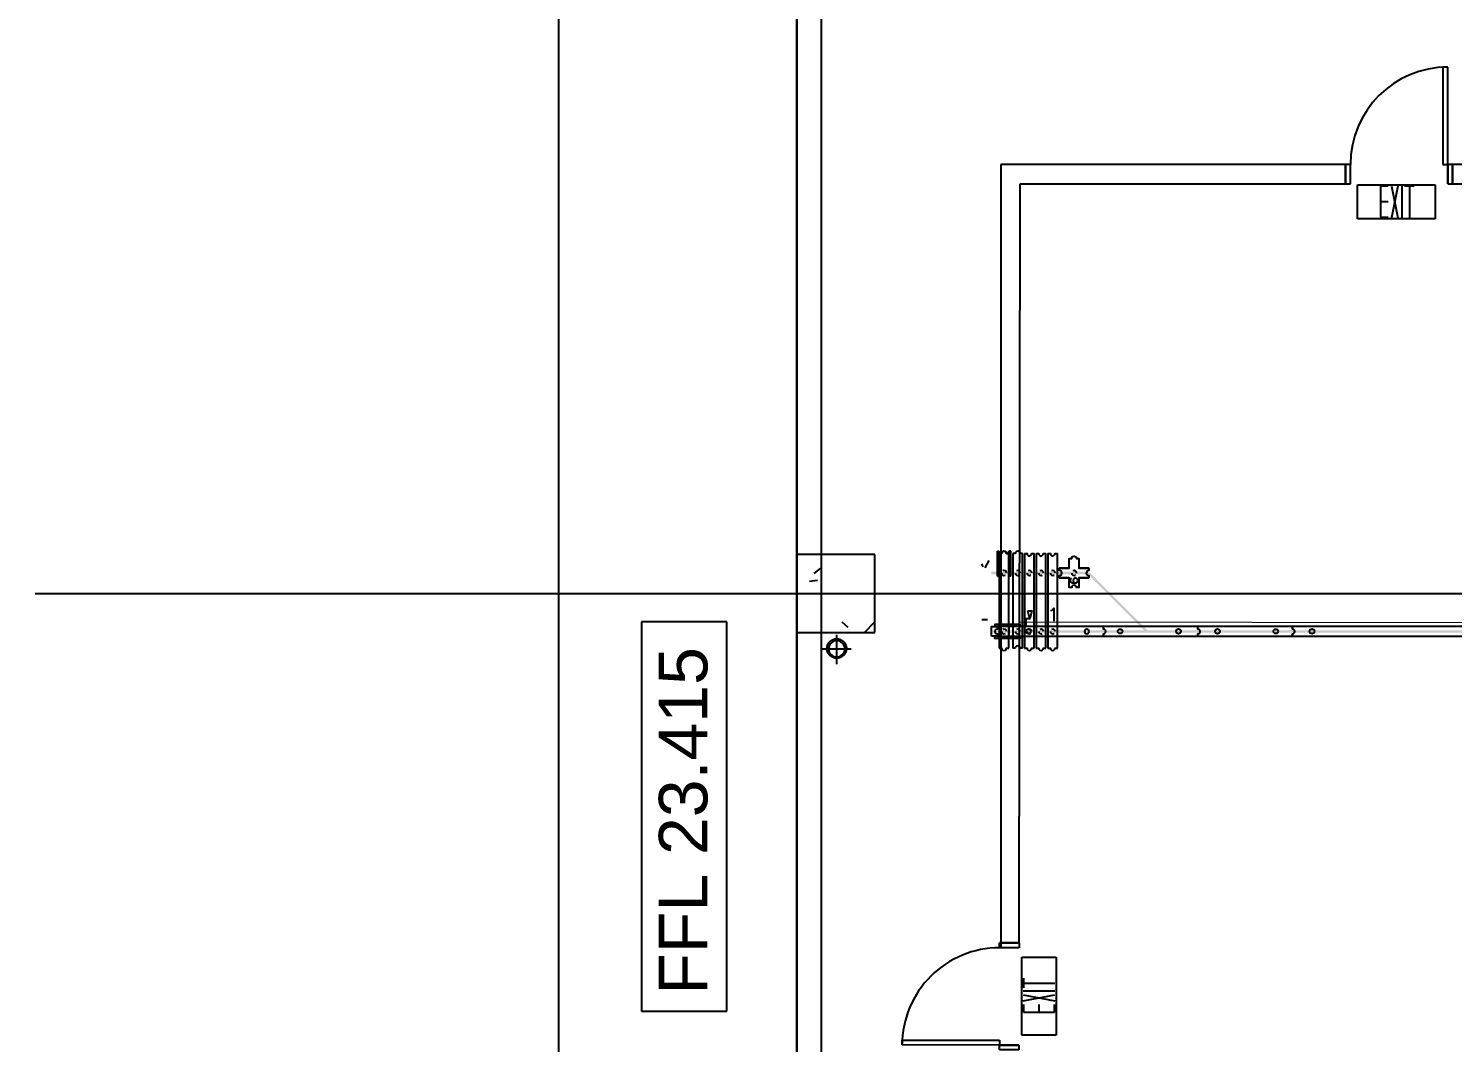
# Model space of a CAD drawing. Header units: millimetres. Extents: x -20146070 to 165023, y -3349561 to 35447.
# Drawn here: x -4864 to 9778, y -58238 to -47818 of the extents above; entities that cross this region are included whole.
import ezdxf
from ezdxf import colors
from ezdxf.entities.mleader import LeaderData, LeaderLine
from ezdxf.math import Vec2, Vec3

# ---------------------------------------------------------------- set-up
doc = ezdxf.new("R2010")
doc.units = ezdxf.units.MM
doc.header["$LTSCALE"] = 50
doc.linetypes.add('BLK_2 - 1ST_2ND_STOREY_PLAN$0$IDA - Hidden 065', pattern=[537.5, 375, -162.5])
doc.linetypes.add('CONTINOUS', pattern=[0])
doc.layers.get('Defpoints').update_dxf_attribs({"color": 8, "lineweight": 9})
for name, color, linetype in [('BLK_2 - 1ST_2ND_STOREY_PLAN$0$0-1', 8, 'Continuous'), ('BLK_2 - 1ST_2ND_STOREY_PLAN$0$1599_DB_A_BLK2_HQ_R21- LINKVIEW_BLK2_1ST STOREY Toilet JOH$0$A-_WALL----_H-2', 8, 'Continuous'), ('BLK_2 - 1ST_2ND_STOREY_PLAN$0$1599_DB_A_BLK2_HQ_R21- LINKVIEW_BLK2_1ST STOREY Toilet JOH$0$S-_COLN----_E', 8, 'Continuous'), ('BLK_2 - 1ST_2ND_STOREY_PLAN$0$A-_ANOT----_D-1', 8, 'Continuous'), ('BLK_2 - 1ST_2ND_STOREY_PLAN$0$A-_DETA----_E-2', 8, 'BLK_2 - 1ST_2ND_STOREY_PLAN$0$IDA - Hidden 065'), ('BLK_2 - 1ST_2ND_STOREY_PLAN$0$A-_DETA----_ED-2', 8, 'Continuous'), ('BLK_2 - 1ST_2ND_STOREY_PLAN$0$A-_DOOR----_E', 8, 'Continuous'), ('BLK_2 - 1ST_2ND_STOREY_PLAN$0$A-_DOOR----_E-1', 8, 'Continuous'), ('BLK_2 - 1ST_2ND_STOREY_PLAN$0$A-_FLOR----_E', 8, 'Continuous'), ('BLK_2 - 1ST_2ND_STOREY_PLAN$0$A-_FURT----_E-1', 8, 'Continuous'), ('BLK_2 - 1ST_2ND_STOREY_PLAN$0$A-_WALLPRTN_E', 8, 'Continuous'), ('BLK_2 - 1ST_2ND_STOREY_PLAN$0$A-_WALLPRTN_E-1', 8, 'Continuous'), ('BLK_2 - 1ST_2ND_STOREY_PLAN$0$E-_LIGT----_E', 8, 'Continuous'), ('BLK_2 - 1ST_2ND_STOREY_PLAN$0$M-_WATR----_E', 8, 'Continuous'), ('BLK_2 - 1ST_2ND_STOREY_PLAN$0$M-_WATR----_E-1', 8, 'Continuous'), ('BLK_2 - 1ST_2ND_STOREY_PLAN$0$PDF3_Geometry', 8, 'Continuous'), ('BLK_2 - 1ST_2ND_STOREY_PLAN$0$PDF3_Solid Fills', 8, 'Continuous'), ('BLK_2 - 1ST_2ND_STOREY_PLAN$0$S-_COLN----_E-1', 8, 'Continuous'), ('BLK_2 - 1ST_2ND_STOREY_PLAN$0$S-_COLN----_E-2', 8, 'Continuous'), ('M_FIREALAM-_E-', 10, 'Continuous'), ('NW_GRID LINE', 8, 'Continuous')]:
    doc.layers.add(name, color=color, linetype=linetype)
doc.styles.add('BLK_2 - 1ST_2ND_STOREY_PLAN$0$Arial_4', font='arial.ttf', dxfattribs={"height": 500})
doc.styles.add('RomanS', font='romans__.ttf', dxfattribs={"width": 0.75, "height": 40})

# ---------------------------------------------------------------- blocks, each defined once
blk = doc.blocks.new('BLK_2 - 1ST_2ND_STOREY_PLAN$0$1599_DB_A_BLK2_HQ_R21_rvt-1-BLK 2 1ST STOREY PLAN')
at = {"layer": 'BLK_2 - 1ST_2ND_STOREY_PLAN$0$S-_COLN----_E-2'}
h = blk.add_hatch(dxfattribs=at)
h.set_pattern_fill('FP_2', color=256, style=0, pattern_type=2)
h.set_pattern_definition([(50, (0, 0), (1821.84, -159.391), [190.5, -2095.5]), (355, (0, 0), (-352.428, 1910.567), [152.4, -1676.4]), (100.451, (151.8, -13.3), (1469.426, 1751.166), [161.9, -1780.901]), (46.184, (0, 508), (2710.79, -420.428), [285.75, -3143.25]), (96.636, (226, 473), (2374.026, 2474.276), [242.85, -2671.35]), (351.184, (0, 508), (2374.05, 2474.253), [228.6, -2514.6]), (21, (254, 381), (1516.144, -1022.652), [190.5, -2095.5]), (326, (254, 381), (618.02, 1841.88), [152.4, -1676.4]), (71.451, (380.3, 295.8), (2134.171, 819.212), [161.9, -1780.901]), (37.5, (0, 0), (30.886, 845.5504), [83.82, -1572.26, 83.82, -1617.98, -1682.75]), (37.5, (0, 0), (30.886, 845.5504), [-3357.88, 83.82, -1598.93]), (7.5, (0, 0), (668.1966, 1001.8057), [83.82, -886.46, 83.82, -1534.16, -641.35]), (7.5, (0, 0), (668.1966, 1001.8057), [-2588.26, 83.82, -557.53]), (327.5, (-566.4, 0), (1355.9093, -57.2896), [83.82, -551.18, 83.82, -1897.38, -2628.9]), (327.5, (-566.4, 0), (1355.9093, -57.2896), [-2616.2, 83.82, -2545.08]), (317.5, (-820.4, 0), (1481.293, 254.266), [83.82, -741.68, 83.82, -1231.9, -1866.9]), (317.5, (-820.4, 0), (1481.293, 254.266), [-2141.22, 83.82, -1783.08])])
h.paths.add_polyline_path([(-138336, -96752), (-138336, -95952), (-139136, -95952), (-139136, -96752)])
at = {"layer": 'BLK_2 - 1ST_2ND_STOREY_PLAN$0$A-_FLOR----_E'}
for p, q in [((-139136, -87202), (-139136, -103952)), ((-141586, -89227), (-141586, -119702)), ((-139136, -103952), (-139136, -89227))]:
    blk.add_line(p, q, dxfattribs=at)
at = {"layer": 'BLK_2 - 1ST_2ND_STOREY_PLAN$0$S-_COLN----_E-1'}
for p, q in [((-138336, -95952), (-139136, -95952)), ((-139136, -95952), (-139136, -96752)), ((-138336, -96752), (-138336, -95952)), ((-139136, -96752), (-138336, -96752))]:
    blk.add_line(p, q, dxfattribs=at)
blk = doc.blocks.new('BLK_2 - 1ST_2ND_STOREY_PLAN$0$Spot Elevations - 16L x 3_5H - FFL - Magentar-4680237-BLK 2 1ST STOREY PLAN')
at = {"layer": 'BLK_2 - 1ST_2ND_STOREY_PLAN$0$A-_ANOT----_D-1'}
for p, q in [((16, 3.5), (0, 3.5)), ((0, 3.5), (0, 0)), ((16, 0), (16, 3.5)), ((0, 0), (16, 0))]:
    blk.add_line(p, q, dxfattribs=at)
blk = doc.blocks.new('BLK_2 - 1ST_2ND_STOREY_PLAN$0$IDA - Exit Sign - IDA - Exit Sign - One Side-2587573-BLK 2 1ST STOREY PLAN')
at = {"layer": 'BLK_2 - 1ST_2ND_STOREY_PLAN$0$A-_DETA----_ED-2'}
for p, q in [((-164, -115), (-164, -433)), ((-84, -115), (-164, -115)), ((-49, -113), (14, -438)), ((14, -113), (-49, -438)), ((55, -113), (55, -438)), ((185, -115), (85, -115)), ((135, -115), (135, -438)), ((-84, -275), (-164, -275)), ((-164, -433), (-84, -433))]:
    blk.add_line(p, q, dxfattribs=at)
at = {"layer": 'BLK_2 - 1ST_2ND_STOREY_PLAN$0$E-_LIGT----_E'}
for p, q in [((-400, -450), (-400, -100)), ((-400, -100), (400, -100)), ((400, -100), (400, -450)), ((400, -450), (-400, -450))]:
    blk.add_line(p, q, dxfattribs=at)
blk = doc.blocks.new('BLK_2 - 1ST_2ND_STOREY_PLAN$0$IDA - F - Single - Swing - 1100L X 2200H - B2-TD01-4055580-BLK 2 -1ST STOREY WALL SETTING OUT')
at = {"layer": 'BLK_2 - 1ST_2ND_STOREY_PLAN$0$A-_DOOR----_E'}
for p, q in [((500, 1100), (450, 1100)), ((450, 1100), (450, 100)), ((500, 100), (500, 1100)), ((-500, 100), (-550, 100)), ((-550, 100), (-550, 100)), ((-550, -100), (-550, 100)), ((-500, 100), (-500, 100)), ((-500, -100), (-500, 100)), ((450, 100), (500, 100)), ((550, 100), (500, 100)), ((500, 100), (500, 100)), ((500, -100), (500, 100)), ((550, 100), (550, 100)), ((550, -100), (550, 100)), ((-550, -100), (-550, -100)), ((-550, -100), (-500, -100)), ((-500, -100), (-500, -100)), ((500, -100), (500, -100)), ((500, -100), (550, -100)), ((550, -100), (550, -100))]:
    blk.add_line(p, q, dxfattribs=at)
blk.add_arc((500, 100), 1000, 90, 180, dxfattribs=at)
at = {"layer": 'BLK_2 - 1ST_2ND_STOREY_PLAN$0$A-_DOOR----_E-1'}
for p, q in [((-500, 100), (-550, 100)), ((-550, 100), (-550, -100)), ((-500, -100), (-500, 100)), ((550, 100), (500, 100)), ((500, 100), (500, -100)), ((550, -100), (550, 100)), ((-550, -100), (-500, -100)), ((500, -100), (550, -100))]:
    blk.add_line(p, q, dxfattribs=at)
blk = doc.blocks.new('BLK_2 - 1ST_2ND_STOREY_PLAN$0$IDA - F - Single - Swing - 1100L X 2200H - B2-TD01-4055582-BLK 2 -1ST STOREY WALL SETTING OUT')
at = {"layer": 'BLK_2 - 1ST_2ND_STOREY_PLAN$0$A-_DOOR----_E'}
for p, q in [((-550, 100), (-550, -100)), ((-550, 100), (-500, 100)), ((-550, 100), (-550, 100)), ((-500, 100), (-500, -100)), ((-500, 100), (-500, 100)), ((500, 100), (500, -100)), ((500, 100), (550, 100)), ((500, 100), (500, 100)), ((550, 100), (550, -100)), ((550, 100), (550, 100)), ((-550, -100), (-550, -100)), ((-500, -100), (-550, -100)), ((-500, -100), (-500, -100)), ((450, -100), (500, -100)), ((450, -1100), (450, -100)), ((500, -100), (500, -1100)), ((500, -100), (500, -100)), ((550, -100), (500, -100)), ((550, -100), (550, -100)), ((500, -1100), (450, -1100))]:
    blk.add_line(p, q, dxfattribs=at)
blk.add_arc((500, -100), 1000, 180, 270, dxfattribs=at)
at = {"layer": 'BLK_2 - 1ST_2ND_STOREY_PLAN$0$A-_DOOR----_E-1'}
for p, q in [((-550, 100), (-500, 100)), ((-550, -100), (-550, 100)), ((-500, 100), (-500, -100)), ((500, 100), (550, 100)), ((500, -100), (500, 100)), ((550, 100), (550, -100)), ((-500, -100), (-550, -100)), ((550, -100), (500, -100))]:
    blk.add_line(p, q, dxfattribs=at)
blk = doc.blocks.new('BLK_2 - 1ST_2ND_STOREY_PLAN$0$1599_DB_A_BLK2_HQ_R21- LINKVIEW_BLK2_1ST STOREY Toilet JOH')
at = {"layer": 'BLK_2 - 1ST_2ND_STOREY_PLAN$0$1599_DB_A_BLK2_HQ_R21- LINKVIEW_BLK2_1ST STOREY Toilet JOH$0$A-_WALL----_H-2'}
h = blk.add_hatch(dxfattribs=at)
h.set_pattern_fill('FP_2', color=256, style=0, pattern_type=2)
h.set_pattern_definition([(0, (440, -7e-12), (1016, 254), [83.82, -678.18, 83.82, -678.18, -4064]), (0, (440, -7e-12), (1016, 254), [-1524, 83.82, -1440.18, 83.82, -678.18, -1778]), (0, (440, -7e-12), (1016, 254), [-3810, 83.82, -424.18, 83.82, -1186.18]), (120, (821, 127), (-727.9705, 752.8818), [83.82, -678.18, 83.82, -678.18, -4064]), (120, (821, 127), (-727.9705, 752.8818), [-1524, 83.82, -1440.18, 83.82, -678.18, -1778]), (120, (821, 127), (-727.9705, 752.8818), [-3810, 83.82, -424.18, 83.82, -1186.18]), (240, (948, 635), (-288.0295, -1006.8818), [83.82, -678.18, 83.82, -678.18, -4064]), (240, (948, 635), (-288.0295, -1006.8818), [-1524, 83.82, -1440.18, 83.82, -678.18, -1778]), (240, (948, 635), (-288.0295, -1006.8818), [-3810, 83.82, -424.18, 83.82, -1186.18])])
h.paths.add_polyline_path([(-1964, -47975), (-1964, -47875), (-2189, -47875), (-2189, -47975)], flags=0)
at = {"layer": 'BLK_2 - 1ST_2ND_STOREY_PLAN$0$1599_DB_A_BLK2_HQ_R21- LINKVIEW_BLK2_1ST STOREY Toilet JOH$0$S-_COLN----_E'}
h = blk.add_hatch(dxfattribs=at)
h.set_pattern_fill('FP_1', color=256, style=0, pattern_type=2)
h.set_pattern_definition([(50, (0, 0), (1821.84, -159.39), [190.5, -2095.5]), (355, (0, 0), (-352.43, 1910.57), [152.4, -1676.4]), (100.451, (151.8, -13.3), (1469.426, 1751.166), [161.9, -1780.9]), (46.184, (0, 508), (2710.79, -420.43), [285.75, -3143.25]), (96.636, (226, 473), (2374.03, 2474.28), [242.85, -2671.35]), (351.184, (0, 508), (2374.05, 2474.25), [228.6, -2514.6]), (21, (254, 381), (1516.143, -1022.65), [190.5, -2095.5]), (326, (254, 381), (618.02, 1841.88), [152.4, -1676.4]), (71.451, (380.3, 295.8), (2134.17, 819.21), [161.9, -1780.9]), (37.5, (0, 0), (30.886, 845.55), [83.82, -1572.26, 83.82, -1617.98, -1682.75]), (37.5, (0, 0), (30.886, 845.55), [-3357.88, 83.82, -1598.93]), (7.5, (0, 0), (668.197, 1001.806), [83.82, -886.46, 83.82, -1534.16, -641.35]), (7.5, (0, 0), (668.197, 1001.806), [-2588.26, 83.82, -557.53]), (327.5, (-566.4, 0), (1355.909, -57.29), [83.82, -551.18, 83.82, -1897.38, -2628.9]), (327.5, (-566.4, 0), (1355.909, -57.29), [-2616.2, 83.82, -2545.08]), (317.5, (-820.4, 0), (1481.293, 254.266), [83.82, -741.68, 83.82, -1231.9, -1866.9]), (317.5, (-820.4, 0), (1481.293, 254.266), [-2141.22, 83.82, -1783.08])])
h.paths.add_polyline_path([(-7029, -54025), (-7029, -53225), (-7829, -53225), (-7829, -54025)], flags=0)
for p, q in [((-10279, -46500), (-10279, -76975)), ((-7829, -46675), (-7829, -53225)), ((-7829, -53225), (-7829, -54025)), ((-7029, -53225), (-7829, -53225)), ((-7029, -54025), (-7029, -53225)), ((-7829, -54025), (-7829, -75475)), ((-7829, -54025), (-7029, -54025))]:
    blk.add_line(p, q, dxfattribs=at)
at = {"layer": 'BLK_2 - 1ST_2ND_STOREY_PLAN$0$A-_WALLPRTN_E'}
for p, q in [((-2188, -49415), (-2188, -49215)), ((722, -49215), (-1088, -49215)), ((-1088, -49215), (-1088, -49415)), ((-5545, -57215), (-5534, -49415)), ((-5534, -49415), (-2188, -49415)), ((-1088, -49415), (722, -49415)), ((-5745, -57215), (-5545, -57215))]:
    blk.add_line(p, q, dxfattribs=at)
at = {"layer": 'BLK_2 - 1ST_2ND_STOREY_PLAN$0$A-_WALLPRTN_E-1'}
for p, q in [((-5734, -49215), (-5734, -57265)), ((-2188, -49215), (-5734, -49215))]:
    blk.add_line(p, q, dxfattribs=at)
at = {"layer": 'Defpoints'}
blk.add_line((-5541, -53915), (-538, -53922), dxfattribs=at)
at = {"layer": 'BLK_2 - 1ST_2ND_STOREY_PLAN$0$A-_DOOR----_E'}
blk.add_blockref('BLK_2 - 1ST_2ND_STOREY_PLAN$0$IDA - F - Single - Swing - 1100L X 2200H - B2-TD01-4055580-BLK 2 -1ST STOREY WALL SETTING OUT', (-1638, -49315), dxfattribs=at)
at = {"layer": 'BLK_2 - 1ST_2ND_STOREY_PLAN$0$A-_DOOR----_E', "rotation": 269.9197596336181}
blk.add_blockref('BLK_2 - 1ST_2ND_STOREY_PLAN$0$IDA - F - Single - Swing - 1100L X 2200H - B2-TD01-4055582-BLK 2 -1ST STOREY WALL SETTING OUT', (-5646, -57765), dxfattribs=at)
at = {"layer": 'BLK_2 - 1ST_2ND_STOREY_PLAN$0$A-_FURT----_E-1'}
blk.add_blockref('BLK_2 - 1ST_2ND_STOREY_PLAN$0$IDA - Exit Sign - IDA - Exit Sign - One Side-2587573-BLK 2 1ST STOREY PLAN', (-1666, -49325), dxfattribs=at)
at = {"layer": 'BLK_2 - 1ST_2ND_STOREY_PLAN$0$A-_FURT----_E-1', "rotation": 90}
blk.add_blockref('BLK_2 - 1ST_2ND_STOREY_PLAN$0$IDA - Exit Sign - IDA - Exit Sign - One Side-2587573-BLK 2 1ST STOREY PLAN', (-5615, -57762), dxfattribs=at)
blk = doc.blocks.new('BLK_2 - 1ST_2ND_STOREY_PLAN')
at = {"layer": 'BLK_2 - 1ST_2ND_STOREY_PLAN$0$PDF3_Solid Fills'}
for points in [[(-137137, -96128), (-137137, -96155), (-136136, -96155), (-136136, -96128)], [(-136829, -96741), (-136802, -96741), (-136802, -96143), (-136829, -96143)], [(-136127, -96134), (-136145, -96152), (-135546, -96750), (-135528, -96733)], [(-126437, -96730), (-137137, -96730), (-137137, -96753), (-126437, -96753)]]:
    blk.add_hatch(color=256, dxfattribs=at).paths.add_polyline_path(points)
at = {"layer": 'BLK_2 - 1ST_2ND_STOREY_PLAN$0$A-_DETA----_E-2'}
blk.add_circle((-138727, -96917), 100, dxfattribs=at)
at = {"layer": 'BLK_2 - 1ST_2ND_STOREY_PLAN$0$M-_WATR----_E'}
for p, q in [((-138877, -96921), (-138577, -96921)), ((-138728, -96778), (-138728, -97078))]:
    blk.add_line(p, q, dxfattribs=at)
at = {"layer": 'BLK_2 - 1ST_2ND_STOREY_PLAN$0$M-_WATR----_E-1'}
for start, end in [(0, 180), (180, 0)]:
    blk.add_arc((-138727, -96921), 84.1, start, end, dxfattribs=at)
at = {"layer": 'BLK_2 - 1ST_2ND_STOREY_PLAN$0$PDF3_Geometry'}
for points in [[(-137164, -96012), (-137205, -96087)], [(-137075, -95918), (-137057, -95918)], [(-136936, -95918), (-136957, -95918)], [(-136817, -95941), (-136841, -95941), (-136844, -95930), (-136853, -95921), (-136865, -95918), (-136879, -95921), (-136888, -95930), (-136891, -95941), (-136915, -95941)], [(-136796, -95941), (-136770, -95941), (-136767, -95953), (-136758, -95962), (-136746, -95968), (-136734, -95962), (-136725, -95953), (-136722, -95941), (-136696, -95941)], [(-136675, -95941), (-136651, -95941), (-136648, -95953), (-136639, -95962), (-136625, -95968), (-136613, -95962), (-136604, -95953), (-136601, -95941), (-136577, -95941)], [(-136556, -95941), (-136530, -95941), (-136527, -95953), (-136518, -95962), (-136506, -95968), (-136494, -95962), (-136485, -95953), (-136482, -95941), (-136456, -95941)], [(-136337, -96093), (-136337, -95992), (-136311, -95992), (-136308, -95980), (-136299, -95971), (-136287, -95968), (-136275, -95971), (-136263, -95980), (-136260, -95992), (-136236, -95992), (-136236, -96093), (-136136, -96093), (-136236, -96093), (-136136, -96093), (-136136, -96116), (-136148, -96119), (-136156, -96128), (-136162, -96143), (-136156, -96155), (-136148, -96164), (-136136, -96167), (-136136, -96190), (-136236, -96190), (-136136, -96190), (-136236, -96190), (-136236, -96291), (-136260, -96291), (-136263, -96279), (-136275, -96270), (-136287, -96267), (-136299, -96270), (-136308, -96279), (-136311, -96291), (-136337, -96291), (-136337, -96190)], [(-137220, -96078), (-137235, -96048)], [(-137075, -96175), (-137057, -96175)], [(-137031, -96143), (-137028, -96155), (-137019, -96164), (-137007, -96167), (-136992, -96164)], [(-136980, -96143), (-136983, -96128), (-136992, -96119), (-137007, -96116), (-137019, -96119)], [(-136936, -96175), (-136957, -96175)], [(-136891, -96143), (-136888, -96155), (-136879, -96164), (-136865, -96167), (-136853, -96164)], [(-136841, -96143), (-136844, -96128), (-136853, -96119), (-136865, -96116), (-136879, -96119)], [(-136770, -96143), (-136767, -96155), (-136758, -96164), (-136746, -96167), (-136734, -96164), (-136731, -96164)], [(-136722, -96143), (-136725, -96128), (-136734, -96119), (-136746, -96116), (-136758, -96119)], [(-136651, -96143), (-136648, -96155), (-136639, -96164), (-136625, -96167), (-136613, -96164)], [(-136601, -96143), (-136604, -96128), (-136613, -96119), (-136625, -96116), (-136639, -96119)], [(-136530, -96143), (-136527, -96155), (-136518, -96164), (-136506, -96167), (-136494, -96164), (-136491, -96164)], [(-136482, -96143), (-136485, -96128), (-136494, -96119), (-136506, -96116), (-136518, -96119)], [(-136435, -96190), (-136337, -96190), (-136435, -96190), (-136435, -96167), (-136423, -96164), (-136414, -96155), (-136411, -96143), (-136414, -96128), (-136423, -96119), (-136435, -96116), (-136435, -96093), (-136337, -96093), (-136435, -96093)], [(-136311, -96143), (-136308, -96155), (-136299, -96164), (-136287, -96167), (-136275, -96164), (-136272, -96164)], [(-136260, -96143), (-136263, -96128), (-136275, -96119), (-136287, -96116), (-136299, -96119)], [(-136313, -96199), (-136322, -96202), (-136325, -96214), (-136325, -96220), (-136322, -96232), (-136311, -96241), (-136293, -96244), (-136275, -96244), (-136260, -96241), (-136251, -96232), (-136248, -96220), (-136248, -96217), (-136251, -96205), (-136260, -96199), (-136269, -96196), (-136275, -96196), (-136284, -96199), (-136293, -96205), (-136296, -96217), (-136296, -96220), (-136293, -96232), (-136284, -96241), (-136275, -96244)], [(-137235, -96620), (-137176, -96620)], [(-136740, -96611), (-136782, -96611), (-136782, -96691)], [(-136524, -96528), (-136512, -96522), (-136494, -96504), (-136494, -96635)], [(-136841, -96691), (-136841, -96670), (-137102, -96670), (-137102, -96691)], [(-137031, -96741), (-137028, -96753), (-137019, -96762), (-137007, -96765), (-136992, -96762)], [(-136980, -96741), (-136983, -96730), (-136992, -96721), (-137007, -96718), (-137019, -96721)], [(-136957, -96691), (-136957, -96792)], [(-136891, -96741), (-136888, -96753), (-136879, -96762), (-136865, -96765), (-136853, -96762)], [(-136841, -96741), (-136844, -96730), (-136853, -96721), (-136865, -96718), (-136879, -96721)], [(-136770, -96741), (-136767, -96753), (-136758, -96762), (-136746, -96765), (-136734, -96762), (-136731, -96762)], [(-136722, -96741), (-136725, -96730), (-136734, -96721), (-136746, -96718), (-136758, -96721)], [(-136651, -96741), (-136648, -96753), (-136639, -96762), (-136625, -96765), (-136613, -96762)], [(-136601, -96741), (-136604, -96730), (-136613, -96721), (-136625, -96718), (-136639, -96721)], [(-136530, -96741), (-136527, -96753), (-136518, -96762), (-136506, -96765), (-136494, -96762), (-136491, -96762)], [(-136482, -96741), (-136485, -96730), (-136494, -96721), (-136506, -96718), (-136518, -96721)], [(-135985, -96792), (-135985, -96765), (-135973, -96762), (-135964, -96753), (-135961, -96741), (-135964, -96730), (-135973, -96721), (-135985, -96718), (-135985, -96691)], [(-135013, -96792), (-135013, -96765), (-135001, -96762), (-134992, -96753), (-134989, -96741), (-134992, -96730), (-135001, -96721), (-135013, -96718), (-135013, -96691)], [(-134041, -96792), (-134041, -96765), (-134029, -96762), (-134020, -96753), (-134017, -96741), (-134020, -96730), (-134029, -96721), (-134041, -96718), (-134041, -96691)], [(-136841, -96792), (-136841, -96813), (-137102, -96813), (-137102, -96792)], [(-137057, -96913), (-137031, -96913), (-137028, -96925), (-137019, -96934), (-137007, -96937), (-136992, -96934), (-136983, -96925), (-136980, -96913), (-136957, -96913)], [(-136817, -96913), (-136841, -96913), (-136844, -96901), (-136853, -96893), (-136865, -96890), (-136879, -96893), (-136888, -96901), (-136891, -96913), (-136915, -96913)], [(-136796, -96913), (-136770, -96913), (-136767, -96925), (-136758, -96934), (-136746, -96937), (-136734, -96934), (-136725, -96925), (-136722, -96913), (-136696, -96913)], [(-136675, -96913), (-136651, -96913), (-136648, -96925), (-136639, -96934), (-136625, -96937), (-136613, -96934), (-136604, -96925), (-136601, -96913), (-136577, -96913)], [(-136556, -96913), (-136530, -96913), (-136527, -96925), (-136518, -96934), (-136506, -96937), (-136494, -96934), (-136485, -96925), (-136482, -96913), (-136456, -96913)]]:
    blk.add_lwpolyline(points, dxfattribs=at)
at = {"layer": 'BLK_2 - 1ST_2ND_STOREY_PLAN$0$PDF3_Geometry', "ltscale": 74.0835}
for points in [[(-137075, -96175), (-137075, -95918)], [(-136936, -96175), (-136936, -95918)]]:
    blk.add_lwpolyline(points, dxfattribs=at)
at = {"layer": 'BLK_2 - 1ST_2ND_STOREY_PLAN$0$PDF3_Geometry'}
for points in [[(-136980, -95941), (-136957, -95941), (-136980, -95941), (-136983, -95930), (-136992, -95921), (-137007, -95918), (-137019, -95921), (-137028, -95930), (-137031, -95941), (-137057, -95941), (-137031, -95941), (-137028, -95930), (-137019, -95921), (-137007, -95918), (-136992, -95921), (-136983, -95930)], [(-136761, -96531), (-136722, -96531), (-136740, -96611)], [(-137137, -96792), (-137137, -96691), (-137075, -96691), (-137075, -96718), (-137090, -96721), (-137099, -96730), (-137102, -96741), (-137099, -96753), (-137090, -96762), (-137075, -96765), (-137075, -96792)], [(-137075, -96718), (-137090, -96721), (-137099, -96730), (-137102, -96741), (-137099, -96753), (-137090, -96762), (-137075, -96765), (-137075, -96792), (-132097, -96792), (-132097, -96765), (-132085, -96762), (-132076, -96753), (-132073, -96741), (-132076, -96730), (-132085, -96721), (-132097, -96718), (-132097, -96691), (-137075, -96691)], [(-136130, -96741), (-136136, -96730), (-136145, -96721), (-136156, -96718), (-136168, -96721), (-136177, -96730), (-136180, -96741), (-136177, -96753), (-136168, -96762), (-136156, -96765), (-136145, -96762), (-136136, -96753)]]:
    blk.add_lwpolyline(points, close=True, dxfattribs=at)
at = {"layer": 'BLK_2 - 1ST_2ND_STOREY_PLAN$0$PDF3_Geometry', "ltscale": 85.93686}
for points in [[(-137057, -95918), (-137057, -96913)], [(-136957, -96913), (-136957, -95918)]]:
    blk.add_lwpolyline(points, dxfattribs=at)
at = {"layer": 'BLK_2 - 1ST_2ND_STOREY_PLAN$0$PDF3_Geometry', "ltscale": 77.04684}
for points in [[(-136915, -95941), (-136915, -96913)], [(-136817, -96913), (-136817, -95941)], [(-136796, -95941), (-136796, -96913)], [(-136696, -96913), (-136696, -95941)], [(-136675, -95941), (-136675, -96913)], [(-136577, -96913), (-136577, -95941)], [(-136556, -95941), (-136556, -96913)], [(-136456, -96913), (-136456, -95941)]]:
    blk.add_lwpolyline(points, dxfattribs=at)
at = {"layer": 'BLK_2 - 1ST_2ND_STOREY_PLAN$0$PDF3_Geometry'}
for centre, radius in [((-136756, -96741), 24.8), ((-135813, -96741), 23.8), ((-135212, -96741), 24.8), ((-134812, -96741), 24.8), ((-134213, -96741), 23.8), ((-133840, -96741), 24.8)]:
    blk.add_circle(centre, radius, dxfattribs=at)
blk.add_blockref('BLK_2 - 1ST_2ND_STOREY_PLAN$0$1599_DB_A_BLK2_HQ_R21- LINKVIEW_BLK2_1ST STOREY Toilet JOH', (-131307, -42728))
at = {"layer": 'BLK_2 - 1ST_2ND_STOREY_PLAN$0$0-1'}
blk.add_blockref('BLK_2 - 1ST_2ND_STOREY_PLAN$0$1599_DB_A_BLK2_HQ_R21_rvt-1-BLK 2 1ST STOREY PLAN', (0, 0), dxfattribs=at)
at = {"layer": 'BLK_2 - 1ST_2ND_STOREY_PLAN$0$A-_ANOT----_D-1', "xscale": 249.9999999999999, "yscale": 249.9999999999999, "zscale": 249.9999999999999, "rotation": 89.99999999999991}
blk.add_blockref('BLK_2 - 1ST_2ND_STOREY_PLAN$0$Spot Elevations - 16L x 3_5H - FFL - Magentar-4680237-BLK 2 1ST STOREY PLAN', (-139858, -100645), dxfattribs=at)
at = {"layer": 'BLK_2 - 1ST_2ND_STOREY_PLAN$0$A-_ANOT----_D-1', "insert": (-140556, -100475), "char_height": 500, "width": 4272.67, "attachment_point": 1, "rotation": 90, "line_spacing_factor": 0.941778, "style": 'BLK_2 - 1ST_2ND_STOREY_PLAN$0$Arial_4'}
blk.add_mtext('FFL 23.415', dxfattribs=at)
blk = doc.blocks.new('SMOKE')
at = {"color": 7, "linetype": 'CONTINOUS'}
ml = blk.add_multileader_mtext('Standard', dxfattribs=at)
ml.set_content('{\\fArial|b0|i0|c0|p34;S}', color=7, style='RomanS')
ml.set_leader_properties(color=10)
ml.build(insert=Vec2(0, 0))
ml.multileader.update_dxf_attribs({"dogleg_length": 3.34, "arrow_head_size": 171, "scale": 50})
ctx = ml.context
ctx.base_point, ctx.scale, ctx.char_height, ctx.arrow_head_size, ctx.landing_gap_size, ctx.plane_origin = Vec3(10040459, 1663039), 50, 256.67, 171, 171, Vec3(10036247, 1658323)
notes = []
notes.append((ctx, [(0, (0, 0, 0), (0, 0), (1, 0), 1, [])]))
ctx.mtext.insert, ctx.mtext.flow_direction = Vec3(10040630, 1663170), 5
for ctx, leaders in notes:
    for number, flags, end, landing, length, lines in leaders:
        leader = LeaderData()
        leader.index, (leader.has_last_leader_line, leader.has_dogleg_vector, leader.attachment_direction) = number, flags
        leader.last_leader_point, leader.dogleg_vector, leader.dogleg_length = Vec3(end), Vec3(landing), length
        for number, points, colour, breaks in lines:
            line = LeaderLine()
            line.index, line.vertices, line.color, line.breaks = number, Vec3.list(points), colors.encode_raw_color(colour), breaks
            leader.lines.append(line)
        ctx.leaders.append(leader)

msp = doc.modelspace()

# ---------------------------------------------------------------- linework, layer by layer
at = {"layer": 'NW_GRID LINE'}
for p, q in [((3286.5, 8788.6), (3286.5, -79047.9)), ((-4794.8, -53624.7), (44738, -53624.7))]:
    msp.add_line(p, q, dxfattribs=at)

# ---------------------------------------------------------------- block references
at = {"layer": 'M_FIREALAM-_E-'}
for p, xscale, yscale, zscale in [((-12842896.3, -2136319.2), 1.28, 1.28, 1.28), ((-12837356.5, -2137100.4), 1.28, 1.28, 1.28), ((-12842882.2, -2139119.2), 1.28, 1.28, 1.28), ((-12837356.5, -2141062.9), 1.28, 1.28, 1.28), ((-12844197.6, -2141531.7), 1.28, 1.28, 1.28), ((-12841946.4, -2141531.7), 1.28, 1.28, 1.28), ((-10273997.7, -1718610.1), 1.024, 1.024, 1.024), ((-10272498.3, -1718640.4), 1.024, 1.024, 1.024)]:
    msp.add_blockref('SMOKE', p, dxfattribs=dict(at, xscale=xscale, yscale=yscale, zscale=zscale))
at = {"layer": 'NW_GRID LINE'}
msp.add_blockref('BLK_2 - 1ST_2ND_STOREY_PLAN', (142172.9, 42727.7), dxfattribs=at)

doc.saveas('drawing.dxf')
